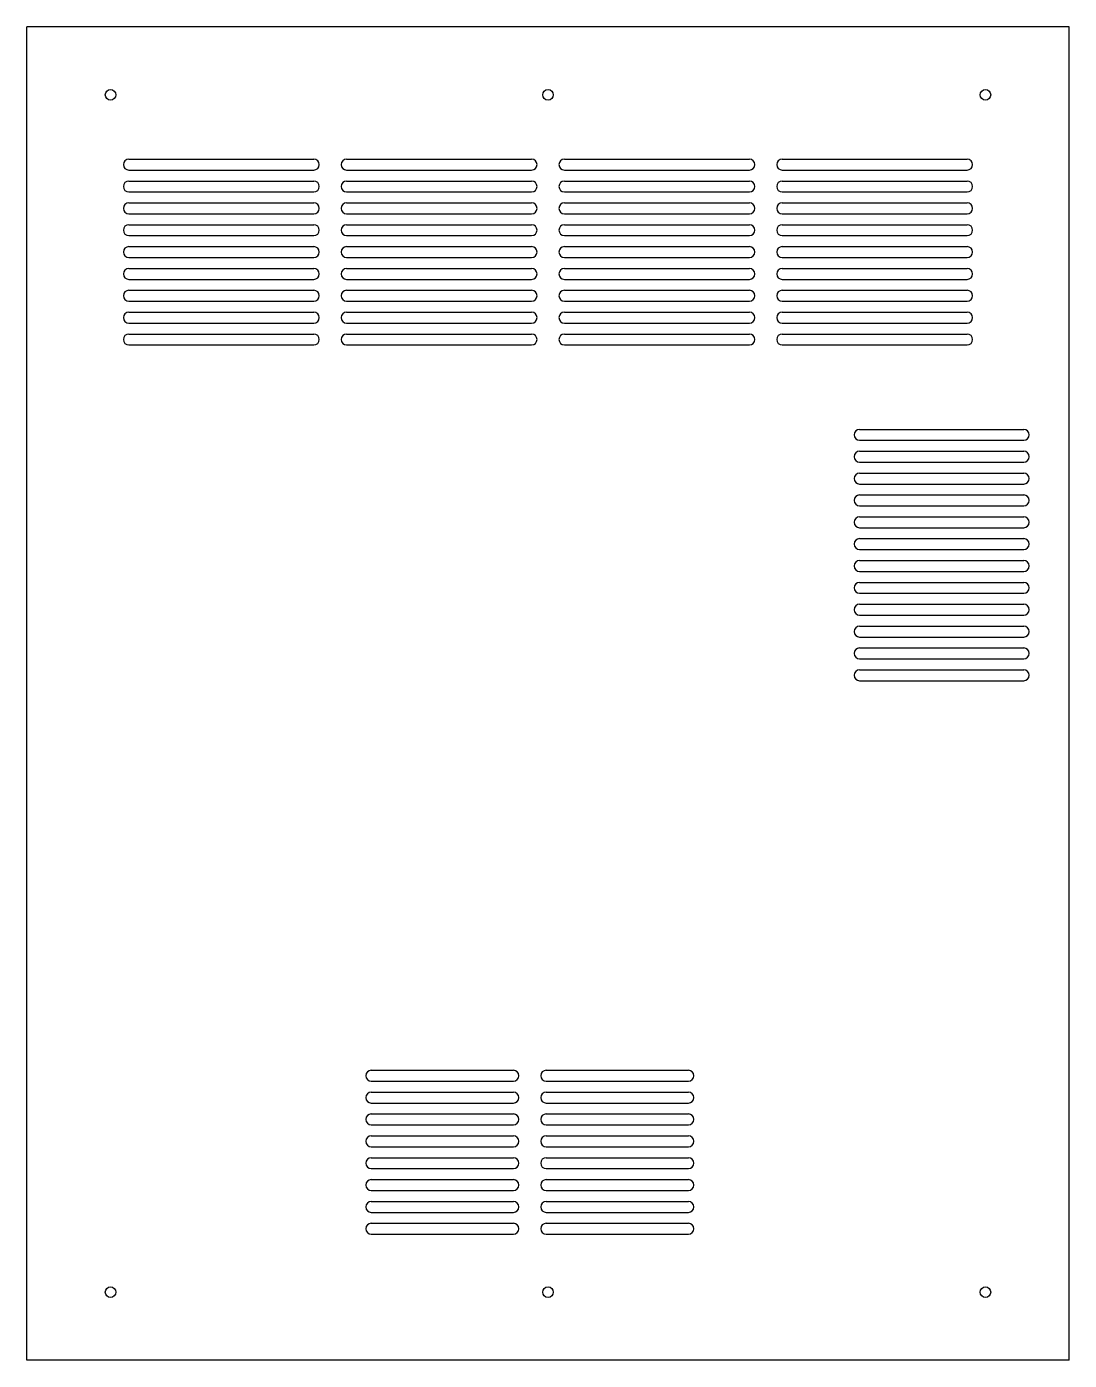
# Model space of a CAD drawing. Extents: x 0 to 286, y 0 to 366.
import ezdxf

# ---------------------------------------------------------------- set-up
doc = ezdxf.new("R2010")
doc.units = 0
doc.layers.add('CUT', color=1, linetype='CONTINUOUS')

msp = doc.modelspace()

# ---------------------------------------------------------------- linework, layer by layer
at = {"layer": 'CUT'}
for p, q in [((0, 0), (0, 366.04)), ((286.04, 366.04), (0, 366.04)), ((286.04, 0), (286.04, 366.04)), ((28.02, 329.68), (78.77, 329.68)), ((87.77, 329.68), (138.52, 329.68)), ((147.52, 329.68), (198.27, 329.68)), ((207.27, 329.68), (258.02, 329.68)), ((28.02, 326.68), (78.77, 326.68)), ((87.77, 326.68), (138.52, 326.68)), ((147.52, 326.68), (198.27, 326.68)), ((207.27, 326.68), (258.02, 326.68)), ((28.02, 323.68), (78.77, 323.68)), ((87.77, 323.68), (138.52, 323.68)), ((147.52, 323.68), (198.27, 323.68)), ((207.27, 323.68), (258.02, 323.68)), ((28.02, 320.68), (78.77, 320.68)), ((87.77, 320.68), (138.52, 320.68)), ((147.52, 320.68), (198.27, 320.68)), ((207.27, 320.68), (258.02, 320.68)), ((28.02, 317.68), (78.77, 317.68)), ((87.77, 317.68), (138.52, 317.68)), ((147.52, 317.68), (198.27, 317.68)), ((207.27, 317.68), (258.02, 317.68)), ((28.02, 314.68), (78.77, 314.68)), ((28.02, 311.68), (78.77, 311.68)), ((87.77, 314.68), (138.52, 314.68)), ((87.77, 311.68), (138.52, 311.68)), ((147.52, 314.68), (198.27, 314.68)), ((147.52, 311.68), (198.27, 311.68)), ((207.27, 314.68), (258.02, 314.68)), ((207.27, 311.68), (258.02, 311.68)), ((28.02, 308.68), (78.77, 308.68)), ((87.77, 308.68), (138.52, 308.68)), ((147.52, 308.68), (198.27, 308.68)), ((207.27, 308.68), (258.02, 308.68)), ((28.02, 305.68), (78.77, 305.68)), ((87.77, 305.68), (138.52, 305.68)), ((147.52, 305.68), (198.27, 305.68)), ((207.27, 305.68), (258.02, 305.68)), ((28.02, 302.68), (78.77, 302.68)), ((87.77, 302.68), (138.52, 302.68)), ((147.52, 302.68), (198.27, 302.68)), ((207.27, 302.68), (258.02, 302.68)), ((28.02, 299.68), (78.77, 299.68)), ((28.02, 296.68), (78.77, 296.68)), ((87.77, 299.68), (138.52, 299.68)), ((87.77, 296.68), (138.52, 296.68)), ((147.52, 299.68), (198.27, 299.68)), ((147.52, 296.68), (198.27, 296.68)), ((207.27, 299.68), (258.02, 299.68)), ((207.27, 296.68), (258.02, 296.68)), ((28.02, 293.68), (78.77, 293.68)), ((87.77, 293.68), (138.52, 293.68)), ((147.52, 293.68), (198.27, 293.68)), ((207.27, 293.68), (258.02, 293.68)), ((28.02, 290.68), (78.77, 290.68)), ((87.77, 290.68), (138.52, 290.68)), ((147.52, 290.68), (198.27, 290.68)), ((207.27, 290.68), (258.02, 290.68)), ((28.02, 287.68), (78.77, 287.68)), ((87.77, 287.68), (138.52, 287.68)), ((147.52, 287.68), (198.27, 287.68)), ((207.27, 287.68), (258.02, 287.68)), ((28.02, 284.68), (78.77, 284.68)), ((87.77, 284.68), (138.52, 284.68)), ((147.52, 284.68), (198.27, 284.68)), ((207.27, 284.68), (258.02, 284.68)), ((28.02, 281.68), (78.77, 281.68)), ((28.02, 278.68), (78.77, 278.68)), ((87.77, 281.68), (138.52, 281.68)), ((87.77, 278.68), (138.52, 278.68)), ((147.52, 281.68), (198.27, 281.68)), ((147.52, 278.68), (198.27, 278.68)), ((207.27, 281.68), (258.02, 281.68)), ((207.27, 278.68), (258.02, 278.68)), ((228.52, 255.52), (273.52, 255.52)), ((228.52, 252.52), (273.52, 252.52)), ((228.52, 249.52), (273.52, 249.52)), ((228.52, 246.52), (273.52, 246.52)), ((228.52, 243.52), (273.52, 243.52)), ((228.52, 240.52), (273.52, 240.52)), ((228.52, 237.52), (273.52, 237.52)), ((228.52, 234.52), (273.52, 234.52)), ((228.52, 231.52), (273.52, 231.52)), ((228.52, 228.52), (273.52, 228.52)), ((228.52, 225.52), (273.52, 225.52)), ((228.52, 222.52), (273.52, 222.52)), ((228.52, 219.52), (273.52, 219.52)), ((228.52, 216.52), (273.52, 216.52)), ((228.52, 213.52), (273.52, 213.52)), ((228.52, 210.52), (273.52, 210.52)), ((228.52, 207.52), (273.52, 207.52)), ((228.52, 204.52), (273.52, 204.52)), ((228.52, 201.52), (273.52, 201.52)), ((228.52, 198.52), (273.52, 198.52)), ((228.52, 195.52), (273.52, 195.52)), ((228.52, 192.52), (273.52, 192.52)), ((228.52, 189.52), (273.52, 189.52)), ((228.52, 186.52), (273.52, 186.52)), ((94.52, 79.61), (133.52, 79.61)), ((142.52, 79.61), (181.52, 79.61)), ((94.52, 76.61), (133.52, 76.61)), ((94.52, 73.61), (133.52, 73.61)), ((142.52, 76.61), (181.52, 76.61)), ((142.52, 73.61), (181.52, 73.61)), ((94.52, 70.61), (133.52, 70.61)), ((142.52, 70.61), (181.52, 70.61)), ((94.52, 67.61), (133.52, 67.61)), ((142.52, 67.61), (181.52, 67.61)), ((94.52, 64.61), (133.52, 64.61)), ((142.52, 64.61), (181.52, 64.61)), ((94.52, 61.61), (133.52, 61.61)), ((94.52, 58.61), (133.52, 58.61)), ((142.52, 61.61), (181.52, 61.61)), ((142.52, 58.61), (181.52, 58.61)), ((94.52, 55.61), (133.52, 55.61)), ((142.52, 55.61), (181.52, 55.61)), ((94.52, 52.61), (133.52, 52.61)), ((142.52, 52.61), (181.52, 52.61)), ((94.52, 49.61), (133.52, 49.61)), ((142.52, 49.61), (181.52, 49.61)), ((94.52, 46.61), (133.52, 46.61)), ((142.52, 46.61), (181.52, 46.61)), ((94.52, 43.61), (133.52, 43.61)), ((94.52, 40.61), (133.52, 40.61)), ((142.52, 43.61), (181.52, 43.61)), ((142.52, 40.61), (181.52, 40.61)), ((94.52, 37.61), (133.52, 37.61)), ((142.52, 37.61), (181.52, 37.61)), ((94.52, 34.61), (133.52, 34.61)), ((142.52, 34.61), (181.52, 34.61)), ((286.04, 0), (0, 0))]:
    msp.add_line(p, q, dxfattribs=at)
for centre in [(23.02, 347.34), (143.02, 347.34), (263.02, 347.34), (23.02, 18.7), (143.02, 18.7), (263.02, 18.7)]:
    msp.add_circle(centre, 1.45, dxfattribs=at)
for centre, start, end in [((28.02, 328.18), 90, 270), ((78.77, 328.18), 270, 90), ((87.77, 328.18), 90, 270), ((138.52, 328.18), 270, 90), ((147.52, 328.18), 90, 270), ((198.27, 328.18), 270, 90), ((207.27, 328.18), 90, 270), ((258.02, 328.18), 270, 90), ((28.02, 322.18), 90, 270), ((78.77, 322.18), 270, 90), ((87.77, 322.18), 90, 270), ((138.52, 322.18), 270, 90), ((147.52, 322.18), 90, 270), ((198.27, 322.18), 270, 90), ((207.27, 322.18), 90, 270), ((258.02, 322.18), 270, 90), ((28.02, 316.18), 90, 270), ((78.77, 316.18), 270, 90), ((87.77, 316.18), 90, 270), ((138.52, 316.18), 270, 90), ((147.52, 316.18), 90, 270), ((198.27, 316.18), 270, 90), ((207.27, 316.18), 90, 270), ((258.02, 316.18), 270, 90), ((28.02, 310.18), 90, 270), ((78.77, 310.18), 270, 90), ((87.77, 310.18), 90, 270), ((138.52, 310.18), 270, 90), ((147.52, 310.18), 90, 270), ((198.27, 310.18), 270, 90), ((207.27, 310.18), 90, 270), ((258.02, 310.18), 270, 90), ((28.02, 304.18), 90, 270), ((78.77, 304.18), 270, 90), ((87.77, 304.18), 90, 270), ((138.52, 304.18), 270, 90), ((147.52, 304.18), 90, 270), ((198.27, 304.18), 270, 90), ((207.27, 304.18), 90, 270), ((258.02, 304.18), 270, 90), ((28.02, 298.18), 90, 270), ((78.77, 298.18), 270, 90), ((87.77, 298.18), 90, 270), ((138.52, 298.18), 270, 90), ((147.52, 298.18), 90, 270), ((198.27, 298.18), 270, 90), ((207.27, 298.18), 90, 270), ((258.02, 298.18), 270, 90), ((28.02, 292.18), 90, 270), ((78.77, 292.18), 270, 90), ((87.77, 292.18), 90, 270), ((138.52, 292.18), 270, 90), ((147.52, 292.18), 90, 270), ((198.27, 292.18), 270, 90), ((207.27, 292.18), 90, 270), ((258.02, 292.18), 270, 90), ((28.02, 286.18), 90, 270), ((78.77, 286.18), 270, 90), ((87.77, 286.18), 90, 270), ((138.52, 286.18), 270, 90), ((147.52, 286.18), 90, 270), ((198.27, 286.18), 270, 90), ((207.27, 286.18), 90, 270), ((258.02, 286.18), 270, 90), ((28.02, 280.18), 90, 270), ((78.77, 280.18), 270, 90), ((87.77, 280.18), 90, 270), ((138.52, 280.18), 270, 90), ((147.52, 280.18), 90, 270), ((198.27, 280.18), 270, 90), ((207.27, 280.18), 90, 270), ((258.02, 280.18), 270, 90), ((228.52, 254.02), 90, 270), ((273.52, 254.02), 270, 90), ((228.52, 248.02), 90, 270), ((273.52, 248.02), 270, 90), ((228.52, 242.02), 90, 270), ((273.52, 242.02), 270, 90), ((228.52, 236.02), 90, 270), ((273.52, 236.02), 270, 90), ((228.52, 230.02), 90, 270), ((273.52, 230.02), 270, 90), ((228.52, 224.02), 90, 270), ((273.52, 224.02), 270, 90), ((228.52, 218.02), 90, 270), ((273.52, 218.02), 270, 90), ((228.52, 212.02), 90, 270), ((273.52, 212.02), 270, 90), ((228.52, 206.02), 90, 270), ((273.52, 206.02), 270, 90), ((228.52, 200.02), 90, 270), ((273.52, 200.02), 270, 90), ((228.52, 194.02), 90, 270), ((273.52, 194.02), 270, 90), ((228.52, 188.02), 90, 270), ((273.52, 188.02), 270, 90), ((94.52, 78.11), 90, 270), ((133.52, 78.11), 270, 90), ((142.52, 78.11), 90, 270), ((181.52, 78.11), 270, 90), ((94.52, 72.11), 90, 270), ((133.52, 72.11), 270, 90), ((142.52, 72.11), 90, 270), ((181.52, 72.11), 270, 90), ((94.52, 66.11), 90, 270), ((133.52, 66.11), 270, 90), ((142.52, 66.11), 90, 270), ((181.52, 66.11), 270, 90), ((94.52, 60.11), 90, 270), ((133.52, 60.11), 270, 90), ((142.52, 60.11), 90, 270), ((181.52, 60.11), 270, 90), ((94.52, 54.11), 90, 270), ((133.52, 54.11), 270, 90), ((142.52, 54.11), 90, 270), ((181.52, 54.11), 270, 90), ((94.52, 48.11), 90, 270), ((133.52, 48.11), 270, 90), ((142.52, 48.11), 90, 270), ((181.52, 48.11), 270, 90), ((94.52, 42.11), 90, 270), ((133.52, 42.11), 270, 90), ((142.52, 42.11), 90, 270), ((181.52, 42.11), 270, 90), ((94.52, 36.11), 90, 270), ((133.52, 36.11), 270, 90), ((142.52, 36.11), 90, 270), ((181.52, 36.11), 270, 90)]:
    msp.add_arc(centre, 1.5, start, end, dxfattribs=at)

doc.saveas('drawing.dxf')
